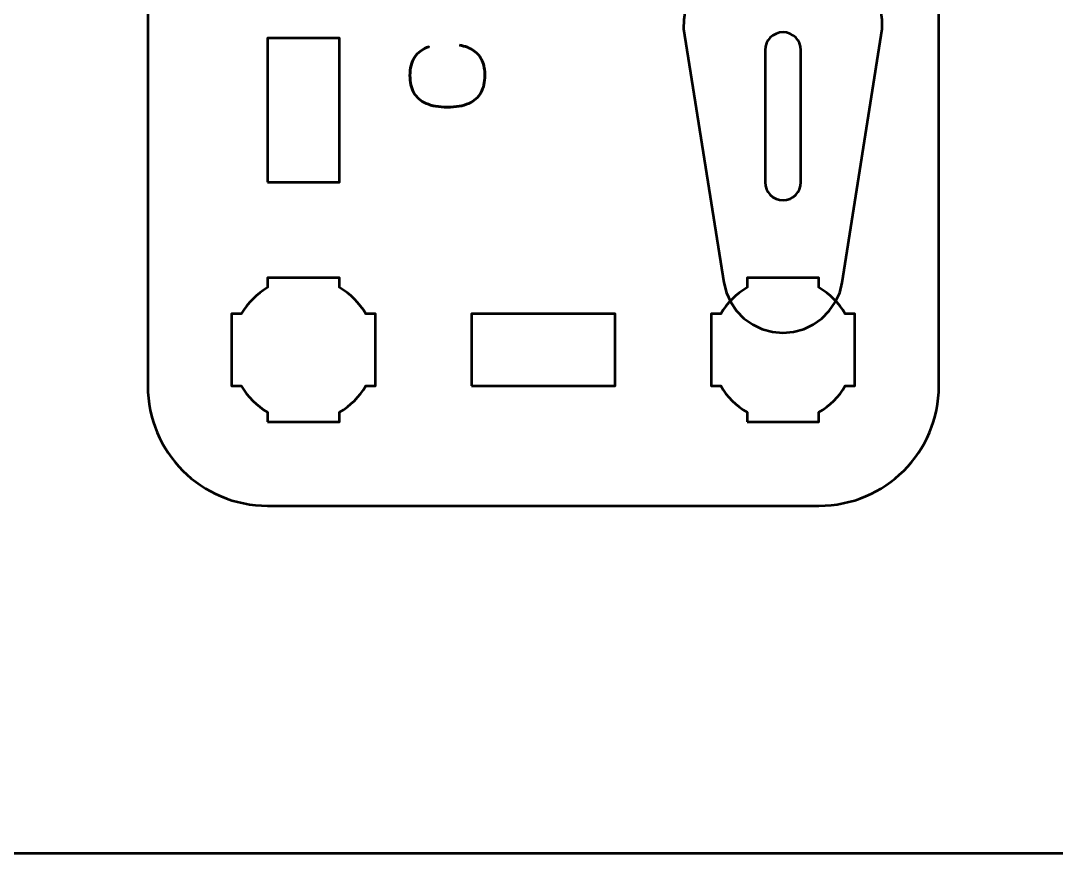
# Model space of a CAD drawing. Header units: centimetres. Extents: x -21 to 0, y -29.7 to 0.
# Drawn here: x -16.68 to -12.36, y -29.7 to -26.227 of the extents above; entities that cross this region are included whole.
import ezdxf

# ---------------------------------------------------------------- set-up
doc = ezdxf.new("R2010")
doc.units = ezdxf.units.CM
doc.header["$MEASUREMENT"] = 0
doc.layers.add('Layer 1', color=7, linetype='Continuous')

msp = doc.modelspace()

# ---------------------------------------------------------------- linework, layer by layer
at = {"layer": 'Layer 1', "color": 22, "lineweight": 53}
msp.add_open_spline([(-21.00003, -29.19995), (-21.00003, -29.19995), (-21.00003, -0.49992), (-21.00003, -0.49992), (-21.00003, -0.49992), (-21.00003, -0.22295), (-20.77694, 0.00004), (-20.49994, 0.00004), (-20.49994, 0.00004), (-20.49994, 0.00004), (-0.50008, 0.00004), (-0.50008, 0.00004), (-0.50008, 0.00004), (-0.22294, 0.00004), (0.00002, -0.22295), (0.00002, -0.49992), (0.00002, -0.49992), (0.00002, -0.49992), (0.00002, -29.19995), (0.00002, -29.19995), (0.00002, -29.19995), (0.00002, -29.47695), (-0.22294, -29.70004), (-0.50008, -29.70004), (-0.50008, -29.70004), (-0.50008, -29.70004), (-20.49994, -29.70004), (-20.49994, -29.70004), (-20.49994, -29.70004), (-20.77694, -29.70004), (-21.00003, -29.47695), (-21.00003, -29.19995)], degree=3, knots=[0, 0, 0, 0, 0.125, 0.125, 0.125, 0.125, 0.25, 0.25, 0.25, 0.25, 0.375, 0.375, 0.375, 0.375, 0.5, 0.5, 0.5, 0.5, 0.625, 0.625, 0.625, 0.625, 0.75, 0.75, 0.75, 0.75, 0.875, 0.875, 0.875, 0.875, 1, 1, 1, 1], dxfattribs=at)
at = {"layer": 'Layer 1', "color": 114, "lineweight": 53}
msp.add_open_spline([(-16.15003, -27.74994), (-16.15003, -27.74994), (-16.15003, -23.45007), (-16.15003, -23.45007), (-16.15003, -23.45007), (-16.15003, -23.17293), (-15.92694, -22.94997), (-15.64994, -22.94997), (-15.64994, -22.94997), (-15.64994, -22.94997), (-13.35007, -22.94997), (-13.35007, -22.94997), (-13.35007, -22.94997), (-13.07293, -22.94997), (-12.84997, -23.17293), (-12.84997, -23.45007), (-12.84997, -23.45007), (-12.84997, -23.45007), (-12.84997, -27.74994), (-12.84997, -27.74994), (-12.84997, -27.74994), (-12.84997, -28.02694), (-13.07293, -28.25003), (-13.35007, -28.25003), (-13.35007, -28.25003), (-13.35007, -28.25003), (-15.64994, -28.25003), (-15.64994, -28.25003), (-15.64994, -28.25003), (-15.92694, -28.25003), (-16.15003, -28.02694), (-16.15003, -27.74994)], degree=3, knots=[0, 0, 0, 0, 0.125, 0.125, 0.125, 0.125, 0.25, 0.25, 0.25, 0.25, 0.375, 0.375, 0.375, 0.375, 0.5, 0.5, 0.5, 0.5, 0.625, 0.625, 0.625, 0.625, 0.75, 0.75, 0.75, 0.75, 0.875, 0.875, 0.875, 0.875, 1, 1, 1, 1], dxfattribs=at)
at = {"layer": 'Layer 1', "color": 30, "lineweight": 53}
for points, knots in [([(-15.2193, -25.35327), (-15.2193, -25.35327), (-14.16182, -25.18613), (-14.16182, -25.18613), (-14.16182, -25.18613), (-14.16182, -25.18613), (-14.123, -25.18692), (-14.123, -25.18692), (-14.123, -25.18692), (-14.123, -25.18692), (-14.08418, -25.19168), (-14.08418, -25.19168), (-14.08418, -25.19168), (-14.08418, -25.19168), (-14.04537, -25.18771), (-14.04537, -25.18771), (-14.04537, -25.18771), (-14.04537, -25.18771), (-14.00815, -25.17504), (-14.00815, -25.17504), (-14.00815, -25.17504), (-14.00815, -25.17504), (-13.97408, -25.15365), (-13.97408, -25.15365), (-13.97408, -25.15365), (-13.97408, -25.15365), (-13.94636, -25.12591), (-13.94636, -25.12591), (-13.94636, -25.12591), (-13.94636, -25.12591), (-13.92577, -25.09266), (-13.92577, -25.09266), (-13.92577, -25.09266), (-13.92577, -25.09266), (-13.9123, -25.05542), (-13.9123, -25.05542), (-13.9123, -25.05542), (-13.9123, -25.05542), (-13.90834, -25.01581), (-13.90834, -25.01581), (-13.90834, -25.01581), (-13.90834, -25.01581), (-13.91309, -24.97701), (-13.91309, -24.97701), (-13.91309, -24.97701), (-13.91309, -24.97701), (-13.91468, -24.9382), (-13.91468, -24.9382), (-13.91468, -24.9382), (-13.91468, -24.9382), (-13.74674, -23.8815), (-13.74674, -23.8815), (-13.74674, -23.8815), (-13.74674, -23.8815), (-13.73645, -23.83871), (-13.73645, -23.83871), (-13.73645, -23.83871), (-13.73645, -23.83871), (-13.71822, -23.79912), (-13.71822, -23.79912), (-13.71822, -23.79912), (-13.71822, -23.79912), (-13.69367, -23.76267), (-13.69367, -23.76267), (-13.69367, -23.76267), (-13.69367, -23.76267), (-13.66278, -23.73099), (-13.66278, -23.73099), (-13.66278, -23.73099), (-13.66278, -23.73099), (-13.62634, -23.70564), (-13.62634, -23.70564), (-13.62634, -23.70564), (-13.62634, -23.70564), (-13.58673, -23.68663), (-13.58673, -23.68663), (-13.58673, -23.68663), (-13.58673, -23.68663), (-13.54396, -23.67475), (-13.54396, -23.67475), (-13.54396, -23.67475), (-13.54396, -23.67475), (-13.50039, -23.67079), (-13.50039, -23.67079), (-13.50039, -23.67079), (-13.50039, -23.67079), (-13.45603, -23.67475), (-13.45603, -23.67475), (-13.45603, -23.67475), (-13.45603, -23.67475), (-13.41326, -23.68663), (-13.41326, -23.68663), (-13.41326, -23.68663), (-13.41326, -23.68663), (-13.37365, -23.70564), (-13.37365, -23.70564), (-13.37365, -23.70564), (-13.37365, -23.70564), (-13.33801, -23.73099), (-13.33801, -23.73099), (-13.33801, -23.73099), (-13.33801, -23.73099), (-13.30712, -23.76267), (-13.30712, -23.76267), (-13.30712, -23.76267), (-13.30712, -23.76267), (-13.28177, -23.79912), (-13.28177, -23.79912), (-13.28177, -23.79912), (-13.28177, -23.79912), (-13.26355, -23.83871), (-13.26355, -23.83871), (-13.26355, -23.83871), (-13.26355, -23.83871), (-13.25325, -23.8815), (-13.25325, -23.8815), (-13.25325, -23.8815), (-13.25325, -23.8815), (-13.08611, -24.9382), (-13.08611, -24.9382), (-13.08611, -24.9382), (-13.08611, -24.9382), (-13.08691, -24.97701), (-13.08691, -24.97701), (-13.08691, -24.97701), (-13.08691, -24.97701), (-13.09166, -25.01581), (-13.09166, -25.01581), (-13.09166, -25.01581), (-13.09166, -25.01581), (-13.08769, -25.05542), (-13.08769, -25.05542), (-13.08769, -25.05542), (-13.08769, -25.05542), (-13.07423, -25.09266), (-13.07423, -25.09266), (-13.07423, -25.09266), (-13.07423, -25.09266), (-13.05364, -25.12591), (-13.05364, -25.12591), (-13.05364, -25.12591), (-13.05364, -25.12591), (-13.02591, -25.15365), (-13.02591, -25.15365), (-13.02591, -25.15365), (-13.02591, -25.15365), (-12.99264, -25.17504), (-12.99264, -25.17504), (-12.99264, -25.17504), (-12.99264, -25.17504), (-12.95541, -25.18771), (-12.95541, -25.18771), (-12.95541, -25.18771), (-12.95541, -25.18771), (-12.91581, -25.19168), (-12.91581, -25.19168), (-12.91581, -25.19168), (-12.91581, -25.19168), (-12.87699, -25.18692), (-12.87699, -25.18692), (-12.87699, -25.18692), (-12.87699, -25.18692), (-12.84997, -25.18637), (-12.84997, -25.18637), (-12.84997, -25.18637), (-12.84997, -25.18637), (-12.84997, -26.01365), (-12.84997, -26.01365), (-12.84997, -26.01365), (-12.84997, -26.01365), (-12.87699, -26.0131), (-12.87699, -26.0131), (-12.87699, -26.0131), (-12.87699, -26.0131), (-12.91581, -26.00835), (-12.91581, -26.00835), (-12.91581, -26.00835), (-12.91581, -26.00835), (-12.95541, -26.01231), (-12.95541, -26.01231), (-12.95541, -26.01231), (-12.95541, -26.01231), (-12.99264, -26.02498), (-12.99264, -26.02498), (-12.99264, -26.02498), (-12.99264, -26.02498), (-13.02591, -26.04637), (-13.02591, -26.04637), (-13.02591, -26.04637), (-13.02591, -26.04637), (-13.05364, -26.0741), (-13.05364, -26.0741), (-13.05364, -26.0741), (-13.05364, -26.0741), (-13.07423, -26.10737), (-13.07423, -26.10737), (-13.07423, -26.10737), (-13.07423, -26.10737), (-13.08769, -26.14459), (-13.08769, -26.14459), (-13.08769, -26.14459), (-13.08769, -26.14459), (-13.09166, -26.1842), (-13.09166, -26.1842), (-13.09166, -26.1842), (-13.09166, -26.1842), (-13.08691, -26.22301), (-13.08691, -26.22301), (-13.08691, -26.22301), (-13.08691, -26.22301), (-13.08611, -26.26103), (-13.08611, -26.26103), (-13.08611, -26.26103), (-13.08611, -26.26103), (-13.25325, -27.31851), (-13.25325, -27.31851), (-13.25325, -27.31851), (-13.25325, -27.31851), (-13.26355, -27.36128), (-13.26355, -27.36128), (-13.26355, -27.36128), (-13.26355, -27.36128), (-13.28177, -27.40089), (-13.28177, -27.40089), (-13.28177, -27.40089), (-13.28177, -27.40089), (-13.30712, -27.43733), (-13.30712, -27.43733), (-13.30712, -27.43733), (-13.30712, -27.43733), (-13.33801, -27.46901), (-13.33801, -27.46901), (-13.33801, -27.46901), (-13.33801, -27.46901), (-13.37365, -27.49436), (-13.37365, -27.49436), (-13.37365, -27.49436), (-13.37365, -27.49436), (-13.41326, -27.51336), (-13.41326, -27.51336), (-13.41326, -27.51336), (-13.41326, -27.51336), (-13.45603, -27.52526), (-13.45603, -27.52526), (-13.45603, -27.52526), (-13.45603, -27.52526), (-13.50039, -27.52922), (-13.50039, -27.52922), (-13.50039, -27.52922), (-13.50039, -27.52922), (-13.54396, -27.52526), (-13.54396, -27.52526), (-13.54396, -27.52526), (-13.54396, -27.52526), (-13.58673, -27.51336), (-13.58673, -27.51336), (-13.58673, -27.51336), (-13.58673, -27.51336), (-13.62634, -27.49436), (-13.62634, -27.49436), (-13.62634, -27.49436), (-13.62634, -27.49436), (-13.66278, -27.46901), (-13.66278, -27.46901), (-13.66278, -27.46901), (-13.66278, -27.46901), (-13.69367, -27.43733), (-13.69367, -27.43733), (-13.69367, -27.43733), (-13.69367, -27.43733), (-13.71822, -27.40089), (-13.71822, -27.40089), (-13.71822, -27.40089), (-13.71822, -27.40089), (-13.73645, -27.36128), (-13.73645, -27.36128), (-13.73645, -27.36128), (-13.73645, -27.36128), (-13.74674, -27.31851), (-13.74674, -27.31851), (-13.74674, -27.31851), (-13.74674, -27.31851), (-13.91468, -26.26103), (-13.91468, -26.26103), (-13.91468, -26.26103), (-13.91468, -26.26103), (-13.91309, -26.22301), (-13.91309, -26.22301), (-13.91309, -26.22301), (-13.91309, -26.22301), (-13.90834, -26.1842), (-13.90834, -26.1842), (-13.90834, -26.1842), (-13.90834, -26.1842), (-13.9123, -26.14459), (-13.9123, -26.14459), (-13.9123, -26.14459), (-13.9123, -26.14459), (-13.92577, -26.10737), (-13.92577, -26.10737), (-13.92577, -26.10737), (-13.92577, -26.10737), (-13.94636, -26.0741), (-13.94636, -26.0741), (-13.94636, -26.0741), (-13.94636, -26.0741), (-13.97408, -26.04637), (-13.97408, -26.04637), (-13.97408, -26.04637), (-13.97408, -26.04637), (-14.00815, -26.02498), (-14.00815, -26.02498), (-14.00815, -26.02498), (-14.00815, -26.02498), (-14.04537, -26.01231), (-14.04537, -26.01231), (-14.04537, -26.01231), (-14.04537, -26.01231), (-14.08418, -26.00835), (-14.08418, -26.00835), (-14.08418, -26.00835), (-14.08418, -26.00835), (-14.123, -26.0131), (-14.123, -26.0131), (-14.123, -26.0131), (-14.123, -26.0131), (-14.16182, -26.01389), (-14.16182, -26.01389), (-14.16182, -26.01389), (-14.16182, -26.01389), (-15.2193, -25.84676), (-15.2193, -25.84676), (-15.2193, -25.84676), (-15.2193, -25.84676), (-15.26207, -25.83646), (-15.26207, -25.83646), (-15.26207, -25.83646), (-15.26207, -25.83646), (-15.30247, -25.81824), (-15.30247, -25.81824), (-15.30247, -25.81824), (-15.30247, -25.81824), (-15.33891, -25.79289), (-15.33891, -25.79289), (-15.33891, -25.79289), (-15.33891, -25.79289), (-15.3698, -25.762), (-15.3698, -25.762), (-15.3698, -25.762), (-15.3698, -25.762), (-15.39594, -25.72636), (-15.39594, -25.72636), (-15.39594, -25.72636), (-15.39594, -25.72636), (-15.41416, -25.68675), (-15.41416, -25.68675), (-15.41416, -25.68675), (-15.41416, -25.68675), (-15.42604, -25.64396), (-15.42604, -25.64396), (-15.42604, -25.64396), (-15.42604, -25.64396), (-15.43, -25.59961), (-15.43, -25.59961), (-15.43, -25.59961), (-15.43, -25.59961), (-15.42604, -25.55604), (-15.42604, -25.55604), (-15.42604, -25.55604), (-15.42604, -25.55604), (-15.41416, -25.51327), (-15.41416, -25.51327), (-15.41416, -25.51327), (-15.41416, -25.51327), (-15.39594, -25.47366), (-15.39594, -25.47366), (-15.39594, -25.47366), (-15.39594, -25.47366), (-15.3698, -25.43802), (-15.3698, -25.43802), (-15.3698, -25.43802), (-15.3698, -25.43802), (-15.33891, -25.40713), (-15.33891, -25.40713), (-15.33891, -25.40713), (-15.33891, -25.40713), (-15.30247, -25.38177), (-15.30247, -25.38177), (-15.30247, -25.38177), (-15.30247, -25.38177), (-15.26207, -25.36356), (-15.26207, -25.36356), (-15.26207, -25.36356), (-15.26207, -25.36356), (-15.2193, -25.35327), (-15.2193, -25.35327)], [0, 0, 0, 0, 0.010101, 0.010101, 0.010101, 0.010101, 0.020202, 0.020202, 0.020202, 0.020202, 0.030303, 0.030303, 0.030303, 0.030303, 0.040404, 0.040404, 0.040404, 0.040404, 0.0505051, 0.0505051, 0.0505051, 0.0505051, 0.0606061, 0.0606061, 0.0606061, 0.0606061, 0.0707071, 0.0707071, 0.0707071, 0.0707071, 0.0808081, 0.0808081, 0.0808081, 0.0808081, 0.0909091, 0.0909091, 0.0909091, 0.0909091, 0.1010101, 0.1010101, 0.1010101, 0.1010101, 0.1111111, 0.1111111, 0.1111111, 0.1111111, 0.1212121, 0.1212121, 0.1212121, 0.1212121, 0.1313131, 0.1313131, 0.1313131, 0.1313131, 0.1414141, 0.1414141, 0.1414141, 0.1414141, 0.1515152, 0.1515152, 0.1515152, 0.1515152, 0.1616162, 0.1616162, 0.1616162, 0.1616162, 0.1717172, 0.1717172, 0.1717172, 0.1717172, 0.1818182, 0.1818182, 0.1818182, 0.1818182, 0.1919192, 0.1919192, 0.1919192, 0.1919192, 0.2020202, 0.2020202, 0.2020202, 0.2020202, 0.2121212, 0.2121212, 0.2121212, 0.2121212, 0.2222222, 0.2222222, 0.2222222, 0.2222222, 0.2323232, 0.2323232, 0.2323232, 0.2323232, 0.2424242, 0.2424242, 0.2424242, 0.2424242, 0.2525253, 0.2525253, 0.2525253, 0.2525253, 0.2626263, 0.2626263, 0.2626263, 0.2626263, 0.2727273, 0.2727273, 0.2727273, 0.2727273, 0.2828283, 0.2828283, 0.2828283, 0.2828283, 0.2929293, 0.2929293, 0.2929293, 0.2929293, 0.3030303, 0.3030303, 0.3030303, 0.3030303, 0.3131313, 0.3131313, 0.3131313, 0.3131313, 0.3232323, 0.3232323, 0.3232323, 0.3232323, 0.3333333, 0.3333333, 0.3333333, 0.3333333, 0.3434343, 0.3434343, 0.3434343, 0.3434343, 0.3535354, 0.3535354, 0.3535354, 0.3535354, 0.3636364, 0.3636364, 0.3636364, 0.3636364, 0.3737374, 0.3737374, 0.3737374, 0.3737374, 0.3838384, 0.3838384, 0.3838384, 0.3838384, 0.3939394, 0.3939394, 0.3939394, 0.3939394, 0.4040404, 0.4040404, 0.4040404, 0.4040404, 0.4141414, 0.4141414, 0.4141414, 0.4141414, 0.4242424, 0.4242424, 0.4242424, 0.4242424, 0.4343434, 0.4343434, 0.4343434, 0.4343434, 0.4444444, 0.4444444, 0.4444444, 0.4444444, 0.4545455, 0.4545455, 0.4545455, 0.4545455, 0.4646465, 0.4646465, 0.4646465, 0.4646465, 0.4747475, 0.4747475, 0.4747475, 0.4747475, 0.4848485, 0.4848485, 0.4848485, 0.4848485, 0.4949495, 0.4949495, 0.4949495, 0.4949495, 0.5050505, 0.5050505, 0.5050505, 0.5050505, 0.5151515, 0.5151515, 0.5151515, 0.5151515, 0.5252525, 0.5252525, 0.5252525, 0.5252525, 0.5353535, 0.5353535, 0.5353535, 0.5353535, 0.5454545, 0.5454545, 0.5454545, 0.5454545, 0.5555556, 0.5555556, 0.5555556, 0.5555556, 0.5656566, 0.5656566, 0.5656566, 0.5656566, 0.5757576, 0.5757576, 0.5757576, 0.5757576, 0.5858586, 0.5858586, 0.5858586, 0.5858586, 0.5959596, 0.5959596, 0.5959596, 0.5959596, 0.6060606, 0.6060606, 0.6060606, 0.6060606, 0.6161616, 0.6161616, 0.6161616, 0.6161616, 0.6262626, 0.6262626, 0.6262626, 0.6262626, 0.6363636, 0.6363636, 0.6363636, 0.6363636, 0.6464646, 0.6464646, 0.6464646, 0.6464646, 0.6565657, 0.6565657, 0.6565657, 0.6565657, 0.6666667, 0.6666667, 0.6666667, 0.6666667, 0.6767677, 0.6767677, 0.6767677, 0.6767677, 0.6868687, 0.6868687, 0.6868687, 0.6868687, 0.6969697, 0.6969697, 0.6969697, 0.6969697, 0.7070707, 0.7070707, 0.7070707, 0.7070707, 0.7171717, 0.7171717, 0.7171717, 0.7171717, 0.7272727, 0.7272727, 0.7272727, 0.7272727, 0.7373737, 0.7373737, 0.7373737, 0.7373737, 0.7474747, 0.7474747, 0.7474747, 0.7474747, 0.7575758, 0.7575758, 0.7575758, 0.7575758, 0.7676768, 0.7676768, 0.7676768, 0.7676768, 0.7777778, 0.7777778, 0.7777778, 0.7777778, 0.7878788, 0.7878788, 0.7878788, 0.7878788, 0.7979798, 0.7979798, 0.7979798, 0.7979798, 0.8080808, 0.8080808, 0.8080808, 0.8080808, 0.8181818, 0.8181818, 0.8181818, 0.8181818, 0.8282828, 0.8282828, 0.8282828, 0.8282828, 0.8383838, 0.8383838, 0.8383838, 0.8383838, 0.8484848, 0.8484848, 0.8484848, 0.8484848, 0.8585859, 0.8585859, 0.8585859, 0.8585859, 0.8686869, 0.8686869, 0.8686869, 0.8686869, 0.8787879, 0.8787879, 0.8787879, 0.8787879, 0.8888889, 0.8888889, 0.8888889, 0.8888889, 0.8989899, 0.8989899, 0.8989899, 0.8989899, 0.9090909, 0.9090909, 0.9090909, 0.9090909, 0.9191919, 0.9191919, 0.9191919, 0.9191919, 0.9292929, 0.9292929, 0.9292929, 0.9292929, 0.9393939, 0.9393939, 0.9393939, 0.9393939, 0.9494949, 0.9494949, 0.9494949, 0.9494949, 0.959596, 0.959596, 0.959596, 0.959596, 0.969697, 0.969697, 0.969697, 0.969697, 0.979798, 0.979798, 0.979798, 0.979798, 0.989899, 0.989899, 0.989899, 0.989899, 1, 1, 1, 1]), ([(-14.84963, -26.32816), (-14.82543, -26.33268), (-14.80546, -26.34058), (-14.7898, -26.35166), (-14.7898, -26.35166), (-14.7742, -26.3628), (-14.76263, -26.37706), (-14.75508, -26.39441), (-14.75508, -26.39441), (-14.74753, -26.4117), (-14.74372, -26.43202), (-14.74379, -26.45516), (-14.74379, -26.45516), (-14.74372, -26.48331), (-14.74916, -26.50723), (-14.76023, -26.52685), (-14.76023, -26.52685), (-14.77124, -26.54646), (-14.78824, -26.56142), (-14.81131, -26.57172), (-14.81131, -26.57172), (-14.83439, -26.58202), (-14.86395, -26.58717), (-14.9, -26.58724), (-14.9, -26.58724), (-14.93591, -26.58717), (-14.96541, -26.58202), (-14.98848, -26.57172), (-14.98848, -26.57172), (-15.01155, -26.56142), (-15.02862, -26.54646), (-15.0397, -26.52685), (-15.0397, -26.52685), (-15.05078, -26.50723), (-15.05628, -26.48331), (-15.05621, -26.45516), (-15.05621, -26.45516), (-15.05628, -26.42503), (-15.04986, -26.39978), (-15.03695, -26.37946), (-15.03695, -26.37946), (-15.02404, -26.35921), (-15.00407, -26.34432), (-14.97705, -26.33494), (-14.97705, -26.33494), (-15.00407, -26.34432), (-15.02404, -26.35921), (-15.03695, -26.37946), (-15.03695, -26.37946), (-15.04986, -26.39978), (-15.05628, -26.42503), (-15.05621, -26.45516), (-15.05621, -26.45516), (-15.05628, -26.48331), (-15.05078, -26.50723), (-15.0397, -26.52685), (-15.0397, -26.52685), (-15.02862, -26.54646), (-15.01155, -26.56142), (-14.98848, -26.57172), (-14.98848, -26.57172), (-14.96541, -26.58202), (-14.93591, -26.58717), (-14.9, -26.58724), (-14.9, -26.58724), (-14.86395, -26.58717), (-14.83439, -26.58202), (-14.81131, -26.57172), (-14.81131, -26.57172), (-14.78824, -26.56142), (-14.77124, -26.54646), (-14.76023, -26.52685), (-14.76023, -26.52685), (-14.74916, -26.50723), (-14.74372, -26.48331), (-14.74379, -26.45516), (-14.74379, -26.45516), (-14.74372, -26.43202), (-14.74753, -26.4117), (-14.75508, -26.39441), (-14.75508, -26.39441), (-14.76263, -26.37706), (-14.7742, -26.3628), (-14.7898, -26.35166), (-14.7898, -26.35166), (-14.80546, -26.34058), (-14.82543, -26.33268), (-14.84963, -26.32816)], [0, 0, 0, 0, 0.0454545, 0.0454545, 0.0454545, 0.0454545, 0.0909091, 0.0909091, 0.0909091, 0.0909091, 0.1363636, 0.1363636, 0.1363636, 0.1363636, 0.1818182, 0.1818182, 0.1818182, 0.1818182, 0.2272727, 0.2272727, 0.2272727, 0.2272727, 0.2727273, 0.2727273, 0.2727273, 0.2727273, 0.3181818, 0.3181818, 0.3181818, 0.3181818, 0.3636364, 0.3636364, 0.3636364, 0.3636364, 0.4090909, 0.4090909, 0.4090909, 0.4090909, 0.4545455, 0.4545455, 0.4545455, 0.4545455, 0.5, 0.5, 0.5, 0.5, 0.5454545, 0.5454545, 0.5454545, 0.5454545, 0.5909091, 0.5909091, 0.5909091, 0.5909091, 0.6363636, 0.6363636, 0.6363636, 0.6363636, 0.6818182, 0.6818182, 0.6818182, 0.6818182, 0.7272727, 0.7272727, 0.7272727, 0.7272727, 0.7727273, 0.7727273, 0.7727273, 0.7727273, 0.8181818, 0.8181818, 0.8181818, 0.8181818, 0.8636364, 0.8636364, 0.8636364, 0.8636364, 0.9090909, 0.9090909, 0.9090909, 0.9090909, 0.9545455, 0.9545455, 0.9545455, 0.9545455, 1, 1, 1, 1])]:
    msp.add_open_spline(points, degree=3, knots=knots, dxfattribs=at)
at = {"layer": 'Layer 1', "lineweight": 53}
for points, knots in [([(-15.64994, -26.89999), (-15.64994, -26.89999), (-15.64994, -26.29998), (-15.64994, -26.29998), (-15.64994, -26.29998), (-15.64994, -26.29998), (-15.34993, -26.29998), (-15.34993, -26.29998), (-15.34993, -26.29998), (-15.34993, -26.29998), (-15.34993, -26.89999), (-15.34993, -26.89999), (-15.34993, -26.89999), (-15.34993, -26.89999), (-15.64994, -26.89999), (-15.64994, -26.89999)], [0, 0, 0, 0, 0.25, 0.25, 0.25, 0.25, 0.5, 0.5, 0.5, 0.5, 0.75, 0.75, 0.75, 0.75, 1, 1, 1, 1]), ([(-15.65006, -27.9), (-15.65006, -27.9), (-15.65006, -27.8598), (-15.65006, -27.8598), (-15.65006, -27.8598), (-15.69558, -27.83347), (-15.73351, -27.79551), (-15.75984, -27.75), (-15.75984, -27.75), (-15.75984, -27.75), (-15.80006, -27.75), (-15.80006, -27.75), (-15.80006, -27.75), (-15.80006, -27.75), (-15.80006, -27.45), (-15.80006, -27.45), (-15.80006, -27.45), (-15.80006, -27.45), (-15.75987, -27.45), (-15.75987, -27.45), (-15.75987, -27.45), (-15.73354, -27.40447), (-15.69559, -27.36648), (-15.65006, -27.34012), (-15.65006, -27.34012), (-15.65006, -27.34012), (-15.65006, -27.3), (-15.65006, -27.3), (-15.65006, -27.3), (-15.65006, -27.3), (-15.50464, -27.3), (-15.50464, -27.3), (-15.50464, -27.3), (-15.50464, -27.3), (-15.49999, -27.29994), (-15.49999, -27.29994), (-15.49999, -27.29994), (-15.49999, -27.29994), (-15.49535, -27.3), (-15.49535, -27.3), (-15.49535, -27.3), (-15.49535, -27.3), (-15.35006, -27.3), (-15.35006, -27.3), (-15.35006, -27.3), (-15.35006, -27.3), (-15.35006, -27.34007), (-15.35006, -27.34007), (-15.35006, -27.34007), (-15.30449, -27.36642), (-15.26648, -27.40442), (-15.24012, -27.45), (-15.24012, -27.45), (-15.24012, -27.45), (-15.20006, -27.45), (-15.20006, -27.45), (-15.20006, -27.45), (-15.20006, -27.45), (-15.20006, -27.59328), (-15.20006, -27.59328), (-15.20006, -27.59328), (-15.20006, -27.59328), (-15.19998, -27.59995), (-15.19998, -27.59995), (-15.19998, -27.59995), (-15.19998, -27.59995), (-15.20006, -27.60663), (-15.20006, -27.60663), (-15.20006, -27.60663), (-15.20006, -27.60663), (-15.20006, -27.75), (-15.20006, -27.75), (-15.20006, -27.75), (-15.20006, -27.75), (-15.24016, -27.75), (-15.24016, -27.75), (-15.24016, -27.75), (-15.26652, -27.79554), (-15.30451, -27.83352), (-15.35006, -27.85985), (-15.35006, -27.85985), (-15.35006, -27.85985), (-15.35006, -27.9), (-15.35006, -27.9), (-15.35006, -27.9), (-15.35006, -27.9), (-15.65006, -27.9), (-15.65006, -27.9)], [0, 0, 0, 0, 0.0454545, 0.0454545, 0.0454545, 0.0454545, 0.0909091, 0.0909091, 0.0909091, 0.0909091, 0.1363636, 0.1363636, 0.1363636, 0.1363636, 0.1818182, 0.1818182, 0.1818182, 0.1818182, 0.2272727, 0.2272727, 0.2272727, 0.2272727, 0.2727273, 0.2727273, 0.2727273, 0.2727273, 0.3181818, 0.3181818, 0.3181818, 0.3181818, 0.3636364, 0.3636364, 0.3636364, 0.3636364, 0.4090909, 0.4090909, 0.4090909, 0.4090909, 0.4545455, 0.4545455, 0.4545455, 0.4545455, 0.5, 0.5, 0.5, 0.5, 0.5454545, 0.5454545, 0.5454545, 0.5454545, 0.5909091, 0.5909091, 0.5909091, 0.5909091, 0.6363636, 0.6363636, 0.6363636, 0.6363636, 0.6818182, 0.6818182, 0.6818182, 0.6818182, 0.7272727, 0.7272727, 0.7272727, 0.7272727, 0.7727273, 0.7727273, 0.7727273, 0.7727273, 0.8181818, 0.8181818, 0.8181818, 0.8181818, 0.8636364, 0.8636364, 0.8636364, 0.8636364, 0.9090909, 0.9090909, 0.9090909, 0.9090909, 0.9545455, 0.9545455, 0.9545455, 0.9545455, 1, 1, 1, 1]), ([(-13.65006, -27.9), (-13.65006, -27.9), (-13.65006, -27.8598), (-13.65006, -27.8598), (-13.65006, -27.8598), (-13.69558, -27.83347), (-13.73351, -27.79551), (-13.75984, -27.75), (-13.75984, -27.75), (-13.75984, -27.75), (-13.80006, -27.75), (-13.80006, -27.75), (-13.80006, -27.75), (-13.80006, -27.75), (-13.80006, -27.45), (-13.80006, -27.45), (-13.80006, -27.45), (-13.80006, -27.45), (-13.75987, -27.45), (-13.75987, -27.45), (-13.75987, -27.45), (-13.73354, -27.40447), (-13.69559, -27.36648), (-13.65006, -27.34012), (-13.65006, -27.34012), (-13.65006, -27.34012), (-13.65006, -27.3), (-13.65006, -27.3), (-13.65006, -27.3), (-13.65006, -27.3), (-13.50464, -27.3), (-13.50464, -27.3), (-13.50464, -27.3), (-13.50464, -27.3), (-13.49999, -27.29994), (-13.49999, -27.29994), (-13.49999, -27.29994), (-13.49999, -27.29994), (-13.49535, -27.3), (-13.49535, -27.3), (-13.49535, -27.3), (-13.49535, -27.3), (-13.35006, -27.3), (-13.35006, -27.3), (-13.35006, -27.3), (-13.35006, -27.3), (-13.35006, -27.34007), (-13.35006, -27.34007), (-13.35006, -27.34007), (-13.30449, -27.36642), (-13.26648, -27.40442), (-13.24012, -27.45), (-13.24012, -27.45), (-13.24012, -27.45), (-13.20006, -27.45), (-13.20006, -27.45), (-13.20006, -27.45), (-13.20006, -27.45), (-13.20006, -27.59328), (-13.20006, -27.59328), (-13.20006, -27.59328), (-13.20006, -27.59328), (-13.19998, -27.59995), (-13.19998, -27.59995), (-13.19998, -27.59995), (-13.19998, -27.59995), (-13.20006, -27.60663), (-13.20006, -27.60663), (-13.20006, -27.60663), (-13.20006, -27.60663), (-13.20006, -27.75), (-13.20006, -27.75), (-13.20006, -27.75), (-13.20006, -27.75), (-13.24016, -27.75), (-13.24016, -27.75), (-13.24016, -27.75), (-13.26652, -27.79554), (-13.30451, -27.83352), (-13.35006, -27.85985), (-13.35006, -27.85985), (-13.35006, -27.85985), (-13.35006, -27.9), (-13.35006, -27.9), (-13.35006, -27.9), (-13.35006, -27.9), (-13.65006, -27.9), (-13.65006, -27.9)], [0, 0, 0, 0, 0.0454545, 0.0454545, 0.0454545, 0.0454545, 0.0909091, 0.0909091, 0.0909091, 0.0909091, 0.1363636, 0.1363636, 0.1363636, 0.1363636, 0.1818182, 0.1818182, 0.1818182, 0.1818182, 0.2272727, 0.2272727, 0.2272727, 0.2272727, 0.2727273, 0.2727273, 0.2727273, 0.2727273, 0.3181818, 0.3181818, 0.3181818, 0.3181818, 0.3636364, 0.3636364, 0.3636364, 0.3636364, 0.4090909, 0.4090909, 0.4090909, 0.4090909, 0.4545455, 0.4545455, 0.4545455, 0.4545455, 0.5, 0.5, 0.5, 0.5, 0.5454545, 0.5454545, 0.5454545, 0.5454545, 0.5909091, 0.5909091, 0.5909091, 0.5909091, 0.6363636, 0.6363636, 0.6363636, 0.6363636, 0.6818182, 0.6818182, 0.6818182, 0.6818182, 0.7272727, 0.7272727, 0.7272727, 0.7272727, 0.7727273, 0.7727273, 0.7727273, 0.7727273, 0.8181818, 0.8181818, 0.8181818, 0.8181818, 0.8636364, 0.8636364, 0.8636364, 0.8636364, 0.9090909, 0.9090909, 0.9090909, 0.9090909, 0.9545455, 0.9545455, 0.9545455, 0.9545455, 1, 1, 1, 1]), ([(-14.79999, -27.74994), (-14.79999, -27.74994), (-14.79999, -27.44993), (-14.79999, -27.44993), (-14.79999, -27.44993), (-14.79999, -27.44993), (-14.19998, -27.44993), (-14.19998, -27.44993), (-14.19998, -27.44993), (-14.19998, -27.44993), (-14.19998, -27.74994), (-14.19998, -27.74994), (-14.19998, -27.74994), (-14.19998, -27.74994), (-14.79999, -27.74994), (-14.79999, -27.74994)], [0, 0, 0, 0, 0.25, 0.25, 0.25, 0.25, 0.5, 0.5, 0.5, 0.5, 0.75, 0.75, 0.75, 0.75, 1, 1, 1, 1])]:
    msp.add_open_spline(points, degree=3, knots=knots, dxfattribs=at)
at = {"layer": 'Layer 1', "color": 250, "lineweight": 53}
msp.add_open_spline([(-13.425, -26.9), (-13.425, -26.94141), (-13.45859, -26.975), (-13.5, -26.975), (-13.5, -26.975), (-13.54141, -26.975), (-13.575, -26.94141), (-13.575, -26.9), (-13.575, -26.9), (-13.575, -26.9), (-13.575, -26.35), (-13.575, -26.35), (-13.575, -26.35), (-13.575, -26.30859), (-13.54141, -26.275), (-13.5, -26.275), (-13.5, -26.275), (-13.45859, -26.275), (-13.425, -26.30859), (-13.425, -26.35), (-13.425, -26.35), (-13.425, -26.35), (-13.425, -26.9), (-13.425, -26.9)], degree=3, knots=[0, 0, 0, 0, 0.1666667, 0.1666667, 0.1666667, 0.1666667, 0.3333333, 0.3333333, 0.3333333, 0.3333333, 0.5, 0.5, 0.5, 0.5, 0.6666667, 0.6666667, 0.6666667, 0.6666667, 0.8333333, 0.8333333, 0.8333333, 0.8333333, 1, 1, 1, 1], dxfattribs=at)

doc.saveas('drawing.dxf')
